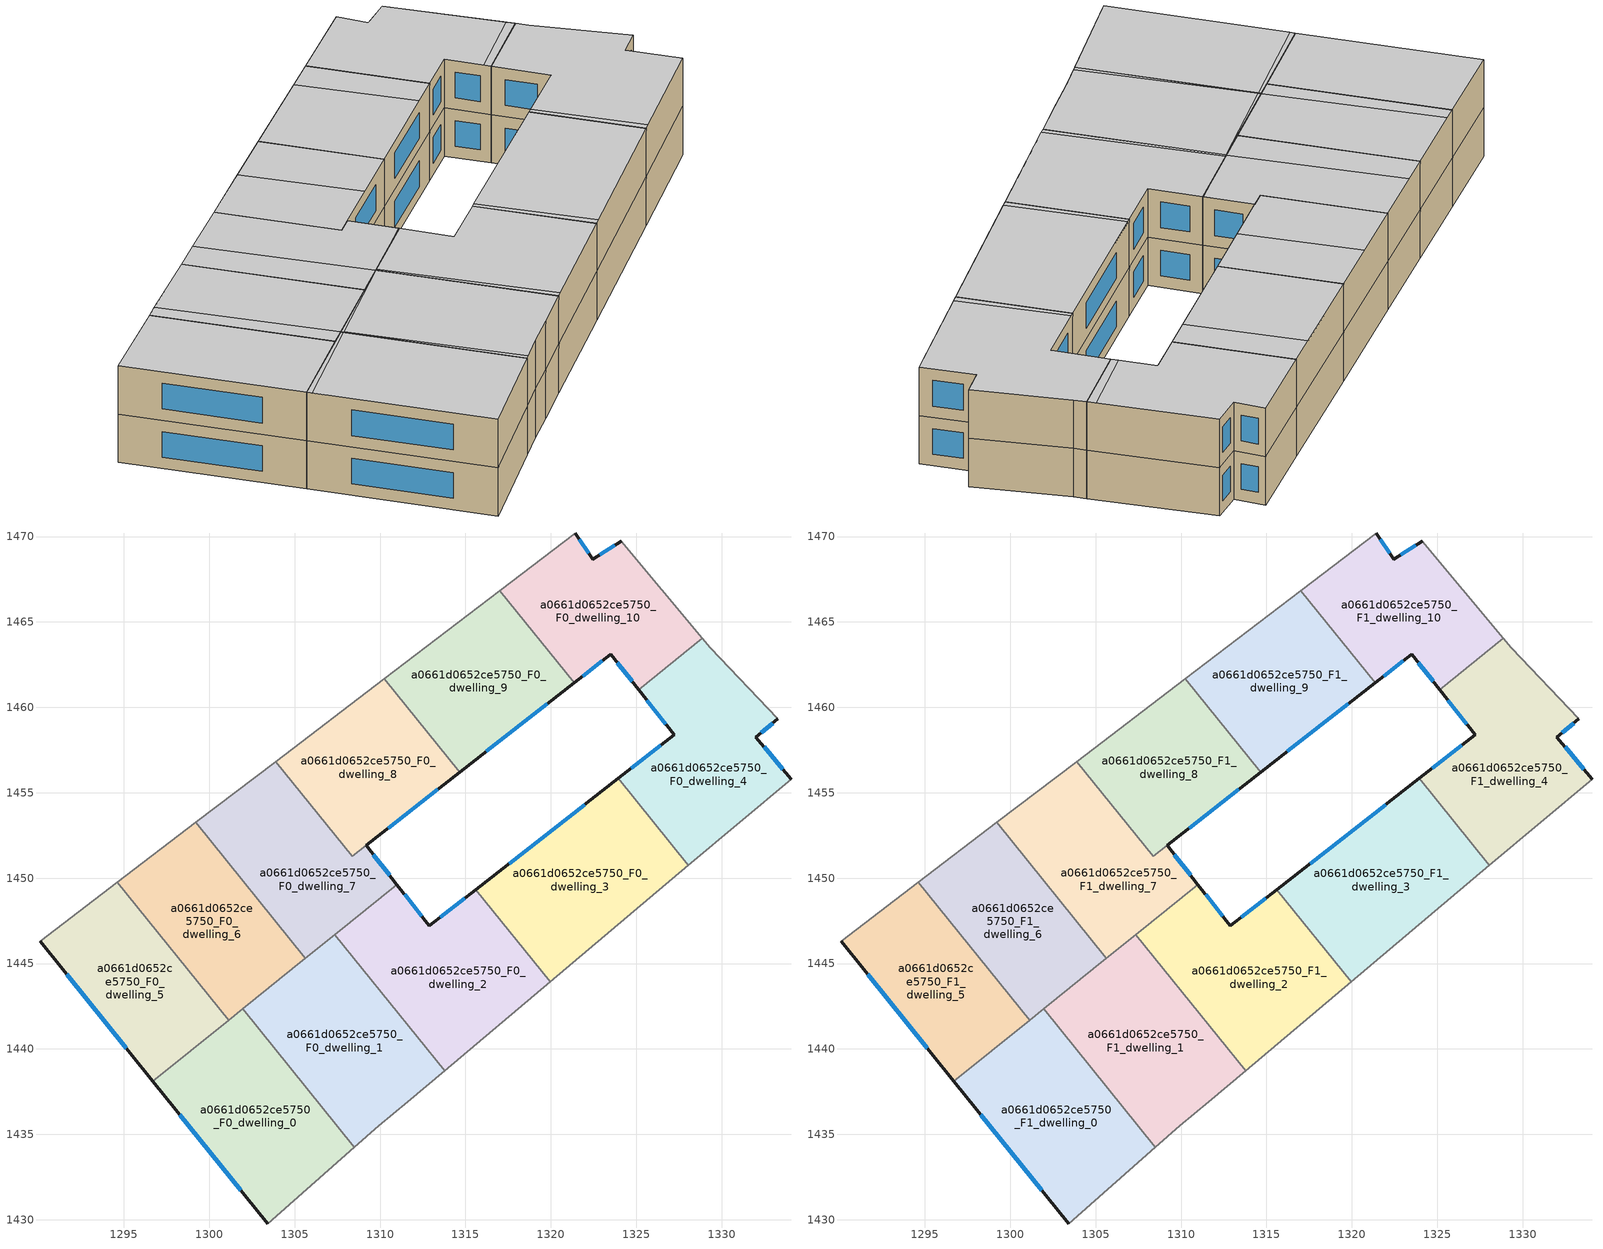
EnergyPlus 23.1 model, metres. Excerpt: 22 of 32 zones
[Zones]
a0661d0652ce5750_F0_dwelling_0
 floor ground (EU_floor_Construction): 1301.96,1442.35 1308.5,1434.24 1303.43,1429.76 1296.7,1438.11 z0
 wall outside (EU_wall_Construction): 1296.7,1438.11 1303.43,1429.76 z0:3
 wall to a0661d0652ce5750_F0_dwelling_1 (EU_wall_Construction): 1308.5,1434.24 1301.96,1442.35 z0:3
 wall adiabatic (EU_wall_Construction): 1303.43,1429.76 1308.5,1434.24 z0:3
 wall to a0661d0652ce5750_F0_dwelling_5 (EU_wall_Construction): 1301.14,1441.68 1296.7,1438.11 z0:3
 wall to a0661d0652ce5750_F0_dwelling_6 (EU_wall_Construction): 1301.96,1442.35 1301.14,1441.68 z0:3
 window (EU_Window_Construction): 1298.28,1436.15 1301.85,1431.72 z0.7:2.3
a0661d0652ce5750_F0_dwelling_1
 floor ground (EU_floor_Construction): 1307.35,1446.69 1313.78,1438.72 1311.62,1436.91 1309.93,1435.5 1308.5,1434.24 1301.96,1442.35 z0
 wall to a0661d0652ce5750_F0_dwelling_2 (EU_wall_Construction): 1313.78,1438.72 1307.35,1446.69 z0:3
 wall adiabatic (EU_wall_Construction): 1308.5,1434.24 1309.93,1435.5 1311.62,1436.91 1313.78,1438.72 z0:3
 wall to a0661d0652ce5750_F0_dwelling_6 (EU_wall_Construction): 1305.63,1445.31 1301.96,1442.35 z0:3
 wall to a0661d0652ce5750_F0_dwelling_7 (EU_wall_Construction): 1307.35,1446.69 1305.63,1445.31 z0:3
a0661d0652ce5750_F0_dwelling_10
 floor ground (EU_floor_Construction): 1324.12,1469.72 1328.87,1464.05 1325.14,1461.04 1323.51,1463.11 1321.38,1461.44 1317.02,1466.84 1321.44,1470.2 1322.46,1468.67 z0
 wall outside (EU_wall_Construction): 1321.38,1461.44 1323.51,1463.11 1325.14,1461.04 / 1324.12,1469.72 1322.46,1468.67 1321.44,1470.2 z0:3
 wall to a0661d0652ce5750_F0_dwelling_9 (EU_wall_Construction): 1317.02,1466.84 1321.38,1461.44 z0:3
 wall adiabatic (EU_wall_Construction): 1321.44,1470.2 1317.02,1466.84 / 1328.87,1464.05 1324.12,1469.72 z0:3
 wall to a0661d0652ce5750_F0_dwelling_4 (EU_wall_Construction): 1325.14,1461.04 1328.87,1464.05 z0:3
 window (EU_Window_Construction): 1321.88,1461.83 1323.01,1462.72 / 1322.22,1469.03 1321.68,1469.84 / 1323.73,1469.48 1322.85,1468.92 / 1323.89,1462.62 1324.76,1461.52 z0.7:2.3
a0661d0652ce5750_F0_dwelling_2
 floor ground (EU_floor_Construction): 1315.6,1449.32 1319.96,1443.92 1313.78,1438.72 1307.35,1446.69 1310.99,1449.63 1312.89,1447.21 z0
 wall outside (EU_wall_Construction): 1315.6,1449.32 1312.89,1447.21 1310.99,1449.63 z0:3
 wall to a0661d0652ce5750_F0_dwelling_3 (EU_wall_Construction): 1319.96,1443.92 1315.6,1449.32 z0:3
 wall adiabatic (EU_wall_Construction): 1313.78,1438.72 1319.96,1443.92 z0:3
 wall to a0661d0652ce5750_F0_dwelling_7 (EU_wall_Construction): 1310.99,1449.63 1307.35,1446.69 z0:3
 window (EU_Window_Construction): 1312.44,1447.77 1311.43,1449.06 / 1314.97,1448.83 1313.53,1447.7 z0.7:2.3
a0661d0652ce5750_F0_dwelling_3
 floor ground (EU_floor_Construction): 1323.95,1455.84 1328.06,1450.74 1319.96,1443.92 1315.6,1449.32 z0
 wall outside (EU_wall_Construction): 1323.95,1455.84 1315.6,1449.32 z0:3
 wall to a0661d0652ce5750_F0_dwelling_4 (EU_wall_Construction): 1328.06,1450.74 1323.95,1455.84 z0:3
 wall adiabatic (EU_wall_Construction): 1319.96,1443.92 1328.06,1450.74 z0:3
 window (EU_Window_Construction): 1321.99,1454.31 1317.56,1450.85 z0.7:2.3
a0661d0652ce5750_F0_dwelling_4
 floor ground (EU_floor_Construction): 1329.34,1463.49 1333.29,1459.33 1332.01,1458.26 1334.06,1455.8 1328.06,1450.74 1323.95,1455.84 1327.22,1458.39 1325.14,1461.04 1328.87,1464.05 z0
 wall outside (EU_wall_Construction): 1325.14,1461.04 1327.22,1458.39 1323.95,1455.84 / 1334.06,1455.8 1332.01,1458.26 1333.29,1459.33 z0:3
 wall adiabatic (EU_wall_Construction): 1328.06,1450.74 1334.06,1455.8 / 1333.29,1459.33 1329.34,1463.49 1328.87,1464.05 z0:3
 window (EU_Window_Construction): 1326.45,1457.79 1324.72,1456.44 / 1325.63,1460.42 1326.73,1459.01 / 1332.31,1458.51 1332.99,1459.08 / 1333.58,1456.37 1332.49,1457.68 z0.7:2.3
a0661d0652ce5750_F0_dwelling_5
 floor ground (EU_floor_Construction): 1294.62,1449.76 1301.14,1441.68 1296.7,1438.11 1290.09,1446.3 z0
 wall outside (EU_wall_Construction): 1290.09,1446.3 1296.7,1438.11 z0:3
 wall to a0661d0652ce5750_F0_dwelling_6 (EU_wall_Construction): 1301.14,1441.68 1294.62,1449.76 z0:3
 wall adiabatic (EU_wall_Construction): 1294.62,1449.76 1290.09,1446.3 z0:3
 window (EU_Window_Construction): 1291.65,1444.38 1295.15,1440.03 z0.7:2.3
a0661d0652ce5750_F0_dwelling_6
 floor ground (EU_floor_Construction): 1299.22,1453.26 1305.64,1445.31 1301.14,1441.68 1294.62,1449.76 z0
 wall to a0661d0652ce5750_F0_dwelling_7 (EU_wall_Construction): 1305.64,1445.31 1299.22,1453.26 z0:3
 wall adiabatic (EU_wall_Construction): 1299.22,1453.26 1294.62,1449.76 z0:3
a0661d0652ce5750_F0_dwelling_7
 floor ground (EU_floor_Construction): 1309.19,1451.92 1310.99,1449.63 1305.64,1445.31 1299.22,1453.26 1303.89,1456.82 1308.36,1451.28 z0
 wall outside (EU_wall_Construction): 1310.99,1449.63 1309.19,1451.92 z0:3
 wall adiabatic (EU_wall_Construction): 1303.89,1456.82 1299.22,1453.26 z0:3
 wall to a0661d0652ce5750_F0_dwelling_8 (EU_wall_Construction): 1309.19,1451.92 1308.36,1451.28 1303.89,1456.82 z0:3
 window (EU_Window_Construction): 1310.57,1450.17 1309.61,1451.38 z0.7:2.3
a0661d0652ce5750_F0_dwelling_8
 floor ground (EU_floor_Construction): 1310.24,1461.67 1314.66,1456.19 1309.19,1451.92 1308.36,1451.28 1303.89,1456.82 z0
 wall outside (EU_wall_Construction): 1309.19,1451.92 1314.66,1456.19 z0:3
 wall adiabatic (EU_wall_Construction): 1310.24,1461.67 1303.89,1456.82 z0:3
 wall to a0661d0652ce5750_F0_dwelling_9 (EU_wall_Construction): 1314.66,1456.19 1310.24,1461.67 z0:3
 window (EU_Window_Construction): 1310.47,1452.93 1313.37,1455.19 z0.7:2.3
a0661d0652ce5750_F0_dwelling_9
 floor ground (EU_floor_Construction): 1317.02,1466.84 1321.38,1461.44 1314.66,1456.19 1310.24,1461.67 z0
 wall outside (EU_wall_Construction): 1314.66,1456.19 1321.38,1461.44 z0:3
 wall adiabatic (EU_wall_Construction): 1317.02,1466.84 1310.24,1461.67 z0:3
 window (EU_Window_Construction): 1316.23,1457.43 1319.8,1460.21 z0.7:2.3
a0661d0652ce5750_F1_dwelling_0
 floor to a0661d0652ce5750_F0_dwelling_0 (EU_floor_Construction): 1301.96,1442.35 1308.5,1434.24 1303.43,1429.76 1296.7,1438.11 z3
 wall outside (EU_wall_Construction): 1296.7,1438.11 1303.43,1429.76 z3:6
 wall to a0661d0652ce5750_F1_dwelling_1 (EU_wall_Construction): 1308.5,1434.24 1301.96,1442.35 z3:6
 wall adiabatic (EU_wall_Construction): 1303.43,1429.76 1308.5,1434.24 z3:6
 wall to a0661d0652ce5750_F1_dwelling_5 (EU_wall_Construction): 1301.14,1441.68 1296.7,1438.11 z3:6
 wall to a0661d0652ce5750_F1_dwelling_6 (EU_wall_Construction): 1301.96,1442.35 1301.14,1441.68 z3:6
 window (EU_Window_Construction): 1298.28,1436.15 1301.85,1431.72 z3.7:5.3
 ceiling to a0661d0652ce5750_F2_dwelling_0 (EU_floor_Construction): 1308.5,1434.24 1302.07,1442.21 1296.9,1437.86 1303.43,1429.76 z6
 ceiling to a0661d0652ce5750_F2_dwelling_5 (EU_floor_Construction): 1302.07,1442.21 1301.96,1442.35 1296.7,1438.11 1296.9,1437.86 z6
a0661d0652ce5750_F1_dwelling_1
 floor to a0661d0652ce5750_F0_dwelling_1 (EU_floor_Construction): 1307.35,1446.69 1313.78,1438.72 1311.62,1436.91 1309.93,1435.5 1308.5,1434.24 1301.96,1442.35 z3
 wall to a0661d0652ce5750_F1_dwelling_2 (EU_wall_Construction): 1313.78,1438.72 1307.35,1446.69 z3:6
 wall adiabatic (EU_wall_Construction): 1308.5,1434.24 1309.93,1435.5 1311.62,1436.91 1313.78,1438.72 z3:6
 wall to a0661d0652ce5750_F1_dwelling_6 (EU_wall_Construction): 1305.63,1445.31 1301.96,1442.35 z3:6
 wall to a0661d0652ce5750_F1_dwelling_7 (EU_wall_Construction): 1307.35,1446.69 1305.63,1445.31 z3:6
 ceiling to a0661d0652ce5750_F2_dwelling_1 (EU_floor_Construction): 1311.62,1436.91 1313.78,1438.72 1307.37,1446.67 1302.12,1442.25 1308.7,1434.42 1309.93,1435.5 z6
 ceiling to a0661d0652ce5750_F2_dwelling_0 (EU_floor_Construction): 1308.7,1434.42 1302.12,1442.25 1302.07,1442.21 1308.5,1434.24 z6
 ceiling to a0661d0652ce5750_F2_dwelling_6 (EU_floor_Construction): 1307.37,1446.67 1307.35,1446.69 1301.99,1442.37 1302.1,1442.23 z6
a0661d0652ce5750_F1_dwelling_10
 floor to a0661d0652ce5750_F0_dwelling_10 (EU_floor_Construction): 1324.12,1469.72 1328.87,1464.05 1325.14,1461.04 1323.51,1463.11 1321.38,1461.44 1317.02,1466.84 1321.44,1470.2 1322.46,1468.67 z3
 wall outside (EU_wall_Construction): 1321.38,1461.44 1323.51,1463.11 1325.14,1461.04 / 1324.12,1469.72 1322.46,1468.67 1321.44,1470.2 z3:6
 wall to a0661d0652ce5750_F1_dwelling_9 (EU_wall_Construction): 1317.02,1466.84 1321.38,1461.44 z3:6
 wall adiabatic (EU_wall_Construction): 1321.44,1470.2 1317.02,1466.84 / 1328.87,1464.05 1324.12,1469.72 z3:6
 wall to a0661d0652ce5750_F1_dwelling_4 (EU_wall_Construction): 1325.14,1461.04 1328.87,1464.05 z3:6
 window (EU_Window_Construction): 1321.88,1461.83 1323.01,1462.72 / 1322.22,1469.03 1321.68,1469.84 / 1323.73,1469.48 1322.85,1468.92 / 1323.89,1462.62 1324.76,1461.52 z3.7:5.3
 ceiling to a0661d0652ce5750_F2_dwelling_9 (EU_floor_Construction): 1328.52,1464.46 1324.12,1469.72 1322.46,1468.67 1321.44,1470.2 1317.02,1466.84 1321.38,1461.44 1323.51,1463.11 1324.86,1461.39 z6
 ceiling to a0661d0652ce5750_F2_dwelling_4 (EU_floor_Construction): 1328.87,1464.05 1328.52,1464.46 1324.86,1461.39 1325.14,1461.04 z6
a0661d0652ce5750_F1_dwelling_2
 floor to a0661d0652ce5750_F0_dwelling_2 (EU_floor_Construction): 1315.6,1449.32 1319.96,1443.92 1313.78,1438.72 1307.35,1446.69 1310.99,1449.63 1312.89,1447.21 z3
 wall outside (EU_wall_Construction): 1315.6,1449.32 1312.89,1447.21 1310.99,1449.63 z3:6
 wall to a0661d0652ce5750_F1_dwelling_3 (EU_wall_Construction): 1319.96,1443.92 1315.6,1449.32 z3:6
 wall adiabatic (EU_wall_Construction): 1313.78,1438.72 1319.96,1443.92 z3:6
 wall to a0661d0652ce5750_F1_dwelling_7 (EU_wall_Construction): 1310.99,1449.63 1307.35,1446.69 z3:6
 window (EU_Window_Construction): 1312.44,1447.77 1311.43,1449.06 / 1314.97,1448.83 1313.53,1447.7 z3.7:5.3
 ceiling to a0661d0652ce5750_F2_dwelling_2 (EU_floor_Construction): 1319.96,1443.92 1315.6,1449.32 1312.89,1447.21 1310.99,1449.63 1308.62,1447.72 1307.47,1446.75 1314.04,1438.94 z6
 ceiling to a0661d0652ce5750_F2_dwelling_1 (EU_floor_Construction): 1314.04,1438.94 1307.47,1446.75 1307.37,1446.67 1313.78,1438.72 z6
 ceiling to a0661d0652ce5750_F2_dwelling_7 (EU_floor_Construction): 1308.62,1447.72 1307.35,1446.69 1307.37,1446.67 z6
a0661d0652ce5750_F1_dwelling_3
 floor to a0661d0652ce5750_F0_dwelling_3 (EU_floor_Construction): 1323.95,1455.84 1328.06,1450.74 1319.96,1443.92 1315.6,1449.32 z3
 wall outside (EU_wall_Construction): 1323.95,1455.84 1315.6,1449.32 z3:6
 wall to a0661d0652ce5750_F1_dwelling_4 (EU_wall_Construction): 1328.06,1450.74 1323.95,1455.84 z3:6
 wall adiabatic (EU_wall_Construction): 1319.96,1443.92 1328.06,1450.74 z3:6
 window (EU_Window_Construction): 1321.99,1454.31 1317.56,1450.85 z3.7:5.3
 ceiling to a0661d0652ce5750_F2_dwelling_3 (EU_floor_Construction): 1328.06,1450.74 1323.95,1455.84 1315.81,1449.49 1320.27,1444.19 z6
 ceiling to a0661d0652ce5750_F2_dwelling_2 (EU_floor_Construction): 1320.27,1444.19 1315.81,1449.49 1315.6,1449.32 1319.96,1443.92 z6
a0661d0652ce5750_F1_dwelling_4
 floor to a0661d0652ce5750_F0_dwelling_4 (EU_floor_Construction): 1329.34,1463.49 1333.29,1459.33 1332.01,1458.26 1334.06,1455.8 1328.06,1450.74 1323.95,1455.84 1327.22,1458.39 1325.14,1461.04 1328.87,1464.05 z3
 wall outside (EU_wall_Construction): 1325.14,1461.04 1327.22,1458.39 1323.95,1455.84 / 1334.06,1455.8 1332.01,1458.26 1333.29,1459.33 z3:6
 wall adiabatic (EU_wall_Construction): 1328.06,1450.74 1334.06,1455.8 / 1333.29,1459.33 1329.34,1463.49 1328.87,1464.05 z3:6
 window (EU_Window_Construction): 1326.45,1457.79 1324.72,1456.44 / 1325.63,1460.42 1326.73,1459.01 / 1332.31,1458.51 1332.99,1459.08 / 1333.58,1456.37 1332.49,1457.68 z3.7:5.3
 ceiling to a0661d0652ce5750_F2_dwelling_4 (EU_floor_Construction): 1334.06,1455.8 1332.01,1458.26 1333.29,1459.33 1329.34,1463.49 1328.87,1464.05 1325.14,1461.04 1327.22,1458.39 1324.18,1456.02 1328.39,1451.02 z6
 ceiling to a0661d0652ce5750_F2_dwelling_3 (EU_floor_Construction): 1328.39,1451.02 1324.18,1456.02 1323.95,1455.84 1328.06,1450.74 z6
a0661d0652ce5750_F1_dwelling_5
 floor to a0661d0652ce5750_F0_dwelling_5 (EU_floor_Construction): 1294.62,1449.76 1301.14,1441.68 1296.7,1438.11 1290.09,1446.3 z3
 wall outside (EU_wall_Construction): 1290.09,1446.3 1296.7,1438.11 z3:6
 wall to a0661d0652ce5750_F1_dwelling_6 (EU_wall_Construction): 1301.14,1441.68 1294.62,1449.76 z3:6
 wall adiabatic (EU_wall_Construction): 1294.62,1449.76 1290.09,1446.3 z3:6
 window (EU_Window_Construction): 1291.65,1444.38 1295.15,1440.03 z3.7:5.3
 ceiling to a0661d0652ce5750_F2_dwelling_5 (EU_floor_Construction): 1301.14,1441.68 1294.62,1449.76 1290.09,1446.3 1296.7,1438.11 z6
a0661d0652ce5750_F1_dwelling_6
 floor to a0661d0652ce5750_F0_dwelling_6 (EU_floor_Construction): 1299.22,1453.26 1305.64,1445.31 1301.14,1441.68 1294.62,1449.76 z3
 wall to a0661d0652ce5750_F1_dwelling_7 (EU_wall_Construction): 1305.64,1445.31 1299.22,1453.26 z3:6
 wall adiabatic (EU_wall_Construction): 1299.22,1453.26 1294.62,1449.76 z3:6
 ceiling to a0661d0652ce5750_F2_dwelling_6 (EU_floor_Construction): 1305.64,1445.31 1299.22,1453.26 1295.32,1450.29 1301.99,1442.37 z6
 ceiling to a0661d0652ce5750_F2_dwelling_5 (EU_floor_Construction): 1301.99,1442.37 1295.32,1450.29 1294.62,1449.76 1301.14,1441.68 z6
a0661d0652ce5750_F1_dwelling_7
 floor to a0661d0652ce5750_F0_dwelling_7 (EU_floor_Construction): 1309.19,1451.92 1310.99,1449.63 1305.64,1445.31 1299.22,1453.26 1303.89,1456.82 1308.36,1451.28 z3
 wall outside (EU_wall_Construction): 1310.99,1449.63 1309.19,1451.92 z3:6
 wall adiabatic (EU_wall_Construction): 1303.89,1456.82 1299.22,1453.26 z3:6
 wall to a0661d0652ce5750_F1_dwelling_8 (EU_wall_Construction): 1309.19,1451.92 1308.36,1451.28 1303.89,1456.82 z3:6
 window (EU_Window_Construction): 1310.57,1450.17 1309.61,1451.38 z3.7:5.3
 ceiling to a0661d0652ce5750_F2_dwelling_7 (EU_floor_Construction): 1308.62,1447.72 1310.95,1449.68 1309.19,1451.92 1308.36,1451.28 1303.89,1456.82 1300.81,1454.47 1307.35,1446.69 z6
 ceiling to a0661d0652ce5750_F2_dwelling_2 (EU_floor_Construction): 1310.99,1449.63 1310.95,1449.68 1308.63,1447.73 z6
 ceiling to a0661d0652ce5750_F2_dwelling_6 (EU_floor_Construction): 1307.35,1446.69 1300.81,1454.47 1299.22,1453.26 1305.64,1445.31 z6
a0661d0652ce5750_F1_dwelling_8
 floor to a0661d0652ce5750_F0_dwelling_8 (EU_floor_Construction): 1310.24,1461.67 1314.66,1456.19 1309.19,1451.92 1308.36,1451.28 1303.89,1456.82 z3
 wall outside (EU_wall_Construction): 1309.19,1451.92 1314.66,1456.19 z3:6
 wall adiabatic (EU_wall_Construction): 1310.24,1461.67 1303.89,1456.82 z3:6
 wall to a0661d0652ce5750_F1_dwelling_9 (EU_wall_Construction): 1314.66,1456.19 1310.24,1461.67 z3:6
 window (EU_Window_Construction): 1310.47,1452.93 1313.37,1455.19 z3.7:5.3
 ceiling to a0661d0652ce5750_F2_dwelling_8 (EU_floor_Construction): 1314.66,1456.19 1310.24,1461.67 1307.23,1459.37 1311.79,1453.96 z6
 ceiling to a0661d0652ce5750_F2_dwelling_7 (EU_floor_Construction): 1311.79,1453.96 1307.23,1459.37 1303.89,1456.82 1308.36,1451.28 1309.09,1451.84 z6
a0661d0652ce5750_F1_dwelling_9
 floor to a0661d0652ce5750_F0_dwelling_9 (EU_floor_Construction): 1317.02,1466.84 1321.38,1461.44 1314.66,1456.19 1310.24,1461.67 z3
 wall outside (EU_wall_Construction): 1314.66,1456.19 1321.38,1461.44 z3:6
 wall adiabatic (EU_wall_Construction): 1317.02,1466.84 1310.24,1461.67 z3:6
 window (EU_Window_Construction): 1316.23,1457.43 1319.8,1460.21 z3.7:5.3
 ceiling to a0661d0652ce5750_F2_dwelling_8 (EU_floor_Construction): 1319.81,1460.22 1315.33,1465.55 1310.24,1461.67 1314.66,1456.19 z6
 ceiling to a0661d0652ce5750_F2_dwelling_9 (EU_floor_Construction): 1321.38,1461.44 1317.02,1466.84 1315.33,1465.55 1319.81,1460.22 z6
[Building]
EU S2 Campaign: North Axis=0; Terrain=City; Solar Distribution=FullExterior
[Site:Location]
Budapest.Ferenc.Liszt.Intl.AP: Latitude=47.437; Longitude=19.256; Time Zone=1; Elevation=185
[SizingPeriod:WeatherFileDays]
AnnualSizingPeriod: Begin Month=1; Begin Day of Month=1; End Month=12; End Day of Month=31; Day of Week for Start Day=Monday; Use Weather File Daylight Saving Period=No; Use Weather File Rain and Snow Indicators=No
[MATERIAL]
EU_InternalMass_Material: Roughness=MediumRough; Thickness=0.1; Conductivity=1; Density=1800; Specific Heat=900; Thermal Absorptance=0.9; Solar Absorptance=0.7; Visible Absorptance=0.7
[MATERIAL:NOMASS] Roughness=MediumRough; Thermal Absorptance=0.9; Solar Absorptance=0.7; Visible Absorptance=0.7
Name | Thermal Resistance
EU_wall_NoMass | 0.832559
EU_floor_NoMass | 0.872794
[WINDOWMATERIAL:SIMPLEGLAZINGSYSTEM]
EU_Window_SimpleGlazing: UFactor=2.79869; Solar Heat Gain Coefficient=0.75; Visible Transmittance=0.75
[CONSTRUCTION]
EU_wall_Construction: EU_wall_NoMass
EU_floor_Construction: EU_floor_NoMass
EU_Window_Construction: EU_Window_SimpleGlazing
EU_InternalMass_Construction: EU_InternalMass_Material
[ZONE] Type=1; Multiplier=1; Ceiling Height=autocalculate; Floor Area=autocalculate; Part of Total Floor Area=Yes
Name | Volume
a0661d0652ce5750_F0_dwelling_0; a0661d0652ce5750_F1_dwelling_0 | 214.21
a0661d0652ce5750_F0_dwelling_1; a0661d0652ce5750_F1_dwelling_1 | 214.178
a0661d0652ce5750_F0_dwelling_10; a0661d0652ce5750_F1_dwelling_10 | 178.492
a0661d0652ce5750_F0_dwelling_2; a0661d0652ce5750_F1_dwelling_2 | 214.203
a0661d0652ce5750_F0_dwelling_3; a0661d0652ce5750_F1_dwelling_3 | 214.199
a0661d0652ce5750_F0_dwelling_4; a0661d0652ce5750_F1_dwelling_4 | 214.213
a0661d0652ce5750_F0_dwelling_5; a0661d0652ce5750_F1_dwelling_5 | 178.493
a0661d0652ce5750_F0_dwelling_6; a0661d0652ce5750_F1_dwelling_6 | 178.517
a0661d0652ce5750_F0_dwelling_7; a0661d0652ce5750_F1_dwelling_7 | 187.508
a0661d0652ce5750_F0_dwelling_8; a0661d0652ce5750_F1_dwelling_8 | 169.512
a0661d0652ce5750_F0_dwelling_9; a0661d0652ce5750_F1_dwelling_9 | 178.507
[INTERNALMASS] Construction=EU_InternalMass_Construction
Name | Zone or ZoneList | Surface Area
a0661d0652ce5750_F0_dwelling_0_EU_InternalMass | a0661d0652ce5750_F0_dwelling_0 | 71.4033
a0661d0652ce5750_F0_dwelling_1_EU_InternalMass | a0661d0652ce5750_F0_dwelling_1 | 71.3928
a0661d0652ce5750_F0_dwelling_2_EU_InternalMass | a0661d0652ce5750_F0_dwelling_2 | 71.401
a0661d0652ce5750_F0_dwelling_3_EU_InternalMass | a0661d0652ce5750_F0_dwelling_3 | 71.3996
a0661d0652ce5750_F0_dwelling_4_EU_InternalMass | a0661d0652ce5750_F0_dwelling_4 | 71.404
a0661d0652ce5750_F0_dwelling_5_EU_InternalMass | a0661d0652ce5750_F0_dwelling_5 | 59.4979
a0661d0652ce5750_F0_dwelling_6_EU_InternalMass | a0661d0652ce5750_F0_dwelling_6 | 59.5056
a0661d0652ce5750_F0_dwelling_7_EU_InternalMass | a0661d0652ce5750_F0_dwelling_7 | 62.5019
a0661d0652ce5750_F0_dwelling_8_EU_InternalMass | a0661d0652ce5750_F0_dwelling_8 | 56.502
a0661d0652ce5750_F0_dwelling_9_EU_InternalMass | a0661d0652ce5750_F0_dwelling_9 | 59.5021
a0661d0652ce5750_F0_dwelling_10_EU_InternalMass | a0661d0652ce5750_F0_dwelling_10 | 59.4973
a0661d0652ce5750_F1_dwelling_0_EU_InternalMass | a0661d0652ce5750_F1_dwelling_0 | 71.4033
a0661d0652ce5750_F1_dwelling_1_EU_InternalMass | a0661d0652ce5750_F1_dwelling_1 | 71.3928
a0661d0652ce5750_F1_dwelling_2_EU_InternalMass | a0661d0652ce5750_F1_dwelling_2 | 71.401
a0661d0652ce5750_F1_dwelling_3_EU_InternalMass | a0661d0652ce5750_F1_dwelling_3 | 71.3996
a0661d0652ce5750_F1_dwelling_4_EU_InternalMass | a0661d0652ce5750_F1_dwelling_4 | 71.404
a0661d0652ce5750_F1_dwelling_5_EU_InternalMass | a0661d0652ce5750_F1_dwelling_5 | 59.4979
a0661d0652ce5750_F1_dwelling_6_EU_InternalMass | a0661d0652ce5750_F1_dwelling_6 | 59.5056
a0661d0652ce5750_F1_dwelling_7_EU_InternalMass | a0661d0652ce5750_F1_dwelling_7 | 62.5019
a0661d0652ce5750_F1_dwelling_8_EU_InternalMass | a0661d0652ce5750_F1_dwelling_8 | 56.502
a0661d0652ce5750_F1_dwelling_9_EU_InternalMass | a0661d0652ce5750_F1_dwelling_9 | 59.5021
a0661d0652ce5750_F1_dwelling_10_EU_InternalMass | a0661d0652ce5750_F1_dwelling_10 | 59.4973
[OTHEREQUIPMENT] Fuel Type=Electricity; Design Level Calculation Method=Watts/Area; Power per Zone Floor Area=1; Fraction Latent=0; Fraction Radiant=0; Fraction Lost=0; Carbon Dioxide Generation Rate=0; EndUse Subcategory=EU_Step8_InternalGains
Name | Zone or ZoneList or Space or SpaceList | Schedule
EU_Step8_InternalGain_a0661d0652ce5750_F0_dwelling_0_f000 | a0661d0652ce5750_F0_dwelling_0 | EU_Step8_GainSchedule_a0661d0652ce5750_F0_dwelling_0_f000
EU_Step8_InternalGain_a0661d0652ce5750_F0_dwelling_1_f000 | a0661d0652ce5750_F0_dwelling_1 | EU_Step8_GainSchedule_a0661d0652ce5750_F0_dwelling_1_f000
EU_Step8_InternalGain_a0661d0652ce5750_F0_dwelling_2_f000 | a0661d0652ce5750_F0_dwelling_2 | EU_Step8_GainSchedule_a0661d0652ce5750_F0_dwelling_2_f000
EU_Step8_InternalGain_a0661d0652ce5750_F0_dwelling_3_f000 | a0661d0652ce5750_F0_dwelling_3 | EU_Step8_GainSchedule_a0661d0652ce5750_F0_dwelling_3_f000
EU_Step8_InternalGain_a0661d0652ce5750_F0_dwelling_4_f000 | a0661d0652ce5750_F0_dwelling_4 | EU_Step8_GainSchedule_a0661d0652ce5750_F0_dwelling_4_f000
EU_Step8_InternalGain_a0661d0652ce5750_F0_dwelling_5_f000 | a0661d0652ce5750_F0_dwelling_5 | EU_Step8_GainSchedule_a0661d0652ce5750_F0_dwelling_5_f000
EU_Step8_InternalGain_a0661d0652ce5750_F0_dwelling_6_f000 | a0661d0652ce5750_F0_dwelling_6 | EU_Step8_GainSchedule_a0661d0652ce5750_F0_dwelling_6_f000
EU_Step8_InternalGain_a0661d0652ce5750_F0_dwelling_7_f000 | a0661d0652ce5750_F0_dwelling_7 | EU_Step8_GainSchedule_a0661d0652ce5750_F0_dwelling_7_f000
EU_Step8_InternalGain_a0661d0652ce5750_F0_dwelling_8_f000 | a0661d0652ce5750_F0_dwelling_8 | EU_Step8_GainSchedule_a0661d0652ce5750_F0_dwelling_8_f000
EU_Step8_InternalGain_a0661d0652ce5750_F0_dwelling_9_f000 | a0661d0652ce5750_F0_dwelling_9 | EU_Step8_GainSchedule_a0661d0652ce5750_F0_dwelling_9_f000
EU_Step8_InternalGain_a0661d0652ce5750_F0_dwelling_10_f000 | a0661d0652ce5750_F0_dwelling_10 | EU_Step8_GainSchedule_a0661d0652ce5750_F0_dwelling_10_f000
EU_Step8_InternalGain_a0661d0652ce5750_F1_dwelling_0_f000 | a0661d0652ce5750_F1_dwelling_0 | EU_Step8_GainSchedule_a0661d0652ce5750_F1_dwelling_0_f000
EU_Step8_InternalGain_a0661d0652ce5750_F1_dwelling_1_f000 | a0661d0652ce5750_F1_dwelling_1 | EU_Step8_GainSchedule_a0661d0652ce5750_F1_dwelling_1_f000
EU_Step8_InternalGain_a0661d0652ce5750_F1_dwelling_2_f000 | a0661d0652ce5750_F1_dwelling_2 | EU_Step8_GainSchedule_a0661d0652ce5750_F1_dwelling_2_f000
EU_Step8_InternalGain_a0661d0652ce5750_F1_dwelling_3_f000 | a0661d0652ce5750_F1_dwelling_3 | EU_Step8_GainSchedule_a0661d0652ce5750_F1_dwelling_3_f000
EU_Step8_InternalGain_a0661d0652ce5750_F1_dwelling_4_f000 | a0661d0652ce5750_F1_dwelling_4 | EU_Step8_GainSchedule_a0661d0652ce5750_F1_dwelling_4_f000
EU_Step8_InternalGain_a0661d0652ce5750_F1_dwelling_5_f000 | a0661d0652ce5750_F1_dwelling_5 | EU_Step8_GainSchedule_a0661d0652ce5750_F1_dwelling_5_f000
EU_Step8_InternalGain_a0661d0652ce5750_F1_dwelling_6_f000 | a0661d0652ce5750_F1_dwelling_6 | EU_Step8_GainSchedule_a0661d0652ce5750_F1_dwelling_6_f000
EU_Step8_InternalGain_a0661d0652ce5750_F1_dwelling_7_f000 | a0661d0652ce5750_F1_dwelling_7 | EU_Step8_GainSchedule_a0661d0652ce5750_F1_dwelling_7_f000
EU_Step8_InternalGain_a0661d0652ce5750_F1_dwelling_8_f000 | a0661d0652ce5750_F1_dwelling_8 | EU_Step8_GainSchedule_a0661d0652ce5750_F1_dwelling_8_f000
EU_Step8_InternalGain_a0661d0652ce5750_F1_dwelling_9_f000 | a0661d0652ce5750_F1_dwelling_9 | EU_Step8_GainSchedule_a0661d0652ce5750_F1_dwelling_9_f000
EU_Step8_InternalGain_a0661d0652ce5750_F1_dwelling_10_f000 | a0661d0652ce5750_F1_dwelling_10 | EU_Step8_GainSchedule_a0661d0652ce5750_F1_dwelling_10_f000
[ZONEVENTILATION:DESIGNFLOWRATE] Schedule=EU_AlwaysOn; Design Flow Rate Calculation Method=AirChanges/Hour; Air Changes per Hour=0.475469; Ventilation Type=Natural; Fan Pressure Rise=0; Fan Total Efficiency=1; Constant Term Coefficient=1; Temperature Term Coefficient=0; Velocity Term Coefficient=0; Velocity Squared Term Coefficient=0; Minimum Indoor Temperature=-100; Maximum Indoor Temperature=100; Delta Temperature=-100; Minimum Outdoor Temperature=-100; Maximum Outdoor Temperature=100; Maximum Wind Speed=40
Name | Zone or ZoneList or Space or SpaceList
EU_ConstantAir_a0661d0652ce5750_F0_dwelling_0 | a0661d0652ce5750_F0_dwelling_0
EU_ConstantAir_a0661d0652ce5750_F0_dwelling_1 | a0661d0652ce5750_F0_dwelling_1
EU_ConstantAir_a0661d0652ce5750_F0_dwelling_2 | a0661d0652ce5750_F0_dwelling_2
EU_ConstantAir_a0661d0652ce5750_F0_dwelling_3 | a0661d0652ce5750_F0_dwelling_3
EU_ConstantAir_a0661d0652ce5750_F0_dwelling_4 | a0661d0652ce5750_F0_dwelling_4
EU_ConstantAir_a0661d0652ce5750_F0_dwelling_5 | a0661d0652ce5750_F0_dwelling_5
EU_ConstantAir_a0661d0652ce5750_F0_dwelling_6 | a0661d0652ce5750_F0_dwelling_6
EU_ConstantAir_a0661d0652ce5750_F0_dwelling_7 | a0661d0652ce5750_F0_dwelling_7
EU_ConstantAir_a0661d0652ce5750_F0_dwelling_8 | a0661d0652ce5750_F0_dwelling_8
EU_ConstantAir_a0661d0652ce5750_F0_dwelling_9 | a0661d0652ce5750_F0_dwelling_9
EU_ConstantAir_a0661d0652ce5750_F0_dwelling_10 | a0661d0652ce5750_F0_dwelling_10
EU_ConstantAir_a0661d0652ce5750_F1_dwelling_0 | a0661d0652ce5750_F1_dwelling_0
EU_ConstantAir_a0661d0652ce5750_F1_dwelling_1 | a0661d0652ce5750_F1_dwelling_1
EU_ConstantAir_a0661d0652ce5750_F1_dwelling_2 | a0661d0652ce5750_F1_dwelling_2
EU_ConstantAir_a0661d0652ce5750_F1_dwelling_3 | a0661d0652ce5750_F1_dwelling_3
EU_ConstantAir_a0661d0652ce5750_F1_dwelling_4 | a0661d0652ce5750_F1_dwelling_4
EU_ConstantAir_a0661d0652ce5750_F1_dwelling_5 | a0661d0652ce5750_F1_dwelling_5
EU_ConstantAir_a0661d0652ce5750_F1_dwelling_6 | a0661d0652ce5750_F1_dwelling_6
EU_ConstantAir_a0661d0652ce5750_F1_dwelling_7 | a0661d0652ce5750_F1_dwelling_7
EU_ConstantAir_a0661d0652ce5750_F1_dwelling_8 | a0661d0652ce5750_F1_dwelling_8
EU_ConstantAir_a0661d0652ce5750_F1_dwelling_9 | a0661d0652ce5750_F1_dwelling_9
EU_ConstantAir_a0661d0652ce5750_F1_dwelling_10 | a0661d0652ce5750_F1_dwelling_10
[HVACTEMPLATE:THERMOSTAT] Constant Heating Setpoint=20; Constant Cooling Setpoint=50
EU_HeatOnly_a0661d0652ce5750_F0_dwelling_0; EU_HeatOnly_a0661d0652ce5750_F0_dwelling_1; EU_HeatOnly_a0661d0652ce5750_F0_dwelling_2; EU_HeatOnly_a0661d0652ce5750_F0_dwelling_3; EU_HeatOnly_a0661d0652ce5750_F0_dwelling_4; EU_HeatOnly_a0661d0652ce5750_F0_dwelling_5; EU_HeatOnly_a0661d0652ce5750_F0_dwelling_6; EU_HeatOnly_a0661d0652ce5750_F0_dwelling_7; EU_HeatOnly_a0661d0652ce5750_F0_dwelling_8; EU_HeatOnly_a0661d0652ce5750_F0_dwelling_9; EU_HeatOnly_a0661d0652ce5750_F0_dwelling_10; EU_HeatOnly_a0661d0652ce5750_F1_dwelling_0; EU_HeatOnly_a0661d0652ce5750_F1_dwelling_1; EU_HeatOnly_a0661d0652ce5750_F1_dwelling_2; EU_HeatOnly_a0661d0652ce5750_F1_dwelling_3; EU_HeatOnly_a0661d0652ce5750_F1_dwelling_4; EU_HeatOnly_a0661d0652ce5750_F1_dwelling_5; EU_HeatOnly_a0661d0652ce5750_F1_dwelling_6; EU_HeatOnly_a0661d0652ce5750_F1_dwelling_7; EU_HeatOnly_a0661d0652ce5750_F1_dwelling_8; EU_HeatOnly_a0661d0652ce5750_F1_dwelling_9; EU_HeatOnly_a0661d0652ce5750_F1_dwelling_10; EU_HeatOnly_a0661d0652ce5750_F2_dwelling_0; EU_HeatOnly_a0661d0652ce5750_F2_dwelling_1; EU_HeatOnly_a0661d0652ce5750_F2_dwelling_2; EU_HeatOnly_a0661d0652ce5750_F2_dwelling_3; EU_HeatOnly_a0661d0652ce5750_F2_dwelling_4; EU_HeatOnly_a0661d0652ce5750_F2_dwelling_5; EU_HeatOnly_a0661d0652ce5750_F2_dwelling_6; EU_HeatOnly_a0661d0652ce5750_F2_dwelling_7; EU_HeatOnly_a0661d0652ce5750_F2_dwelling_8; EU_HeatOnly_a0661d0652ce5750_F2_dwelling_9
[HVACTEMPLATE:ZONE:IDEALLOADSAIRSYSTEM] System Availability Schedule=EU_AlwaysOn; Maximum Heating Supply Air Temperature=50; Minimum Cooling Supply Air Temperature=13; Maximum Heating Supply Air Humidity Ratio=0.0156; Minimum Cooling Supply Air Humidity Ratio=0.0077; Heating Limit=NoLimit; Cooling Limit=NoLimit; Heating Availability Schedule=EU_AlwaysOn; Cooling Availability Schedule=EU_CoolingOff; Dehumidification Control Type=ConstantSensibleHeatRatio; Cooling Sensible Heat Ratio=0.7; Dehumidification Setpoint=60; Humidification Control Type=None; Humidification Setpoint=30; Outdoor Air Method=None; Outdoor Air Flow Rate per Person=0.00944; Outdoor Air Flow Rate per Zone Floor Area=0; Outdoor Air Flow Rate per Zone=0; Demand Controlled Ventilation Type=None; Outdoor Air Economizer Type=NoEconomizer; Heat Recovery Type=None; Sensible Heat Recovery Effectiveness=0.7; Latent Heat Recovery Effectiveness=0.65
Name | Template Thermostat
a0661d0652ce5750_F0_dwelling_0 | EU_HeatOnly_a0661d0652ce5750_F0_dwelling_0
a0661d0652ce5750_F0_dwelling_1 | EU_HeatOnly_a0661d0652ce5750_F0_dwelling_1
a0661d0652ce5750_F0_dwelling_2 | EU_HeatOnly_a0661d0652ce5750_F0_dwelling_2
a0661d0652ce5750_F0_dwelling_3 | EU_HeatOnly_a0661d0652ce5750_F0_dwelling_3
a0661d0652ce5750_F0_dwelling_4 | EU_HeatOnly_a0661d0652ce5750_F0_dwelling_4
a0661d0652ce5750_F0_dwelling_5 | EU_HeatOnly_a0661d0652ce5750_F0_dwelling_5
a0661d0652ce5750_F0_dwelling_6 | EU_HeatOnly_a0661d0652ce5750_F0_dwelling_6
a0661d0652ce5750_F0_dwelling_7 | EU_HeatOnly_a0661d0652ce5750_F0_dwelling_7
a0661d0652ce5750_F0_dwelling_8 | EU_HeatOnly_a0661d0652ce5750_F0_dwelling_8
a0661d0652ce5750_F0_dwelling_9 | EU_HeatOnly_a0661d0652ce5750_F0_dwelling_9
a0661d0652ce5750_F0_dwelling_10 | EU_HeatOnly_a0661d0652ce5750_F0_dwelling_10
a0661d0652ce5750_F1_dwelling_0 | EU_HeatOnly_a0661d0652ce5750_F1_dwelling_0
a0661d0652ce5750_F1_dwelling_1 | EU_HeatOnly_a0661d0652ce5750_F1_dwelling_1
a0661d0652ce5750_F1_dwelling_2 | EU_HeatOnly_a0661d0652ce5750_F1_dwelling_2
a0661d0652ce5750_F1_dwelling_3 | EU_HeatOnly_a0661d0652ce5750_F1_dwelling_3
a0661d0652ce5750_F1_dwelling_4 | EU_HeatOnly_a0661d0652ce5750_F1_dwelling_4
a0661d0652ce5750_F1_dwelling_5 | EU_HeatOnly_a0661d0652ce5750_F1_dwelling_5
a0661d0652ce5750_F1_dwelling_6 | EU_HeatOnly_a0661d0652ce5750_F1_dwelling_6
a0661d0652ce5750_F1_dwelling_7 | EU_HeatOnly_a0661d0652ce5750_F1_dwelling_7
a0661d0652ce5750_F1_dwelling_8 | EU_HeatOnly_a0661d0652ce5750_F1_dwelling_8
a0661d0652ce5750_F1_dwelling_9 | EU_HeatOnly_a0661d0652ce5750_F1_dwelling_9
a0661d0652ce5750_F1_dwelling_10 | EU_HeatOnly_a0661d0652ce5750_F1_dwelling_10
[SIZING:ZONE] Zone Cooling Design Supply Air Temperature Input Method=SupplyAirTemperature; Zone Cooling Design Supply Air Temperature=13; Zone Heating Design Supply Air Temperature Input Method=SupplyAirTemperature; Zone Heating Design Supply Air Temperature=50; Zone Cooling Design Supply Air Humidity Ratio=0.008; Zone Heating Design Supply Air Humidity Ratio=0.008; Cooling Design Air Flow Method=DesignDay; Cooling Design Air Flow Rate=0; Cooling Minimum Air Flow per Zone Floor Area=0.000762; Cooling Minimum Air Flow=0; Cooling Minimum Air Flow Fraction=0.2; Heating Design Air Flow Method=DesignDay; Heating Design Air Flow Rate=0; Heating Maximum Air Flow per Zone Floor Area=0.002032; Heating Maximum Air Flow=0.141576; Heating Maximum Air Flow Fraction=0.3; Account for Dedicated Outdoor Air System=No; Dedicated Outdoor Air System Control Strategy=NeutralSupplyAir; Dedicated Outdoor Air Low Setpoint Temperature for Design=autosize; Dedicated Outdoor Air High Setpoint Temperature for Design=autosize; Zone Load Sizing Method=Sensible Load Only No Latent Load; Zone Latent Cooling Design Supply Air Humidity Ratio Input Method=HumidityRatioDifference; Zone Cooling Design Supply Air Humidity Ratio Difference=0.005; Zone Latent Heating Design Supply Air Humidity Ratio Input Method=HumidityRatioDifference; Zone Humidification Design Supply Air Humidity Ratio Difference=0.005
a0661d0652ce5750_F0_dwelling_0; a0661d0652ce5750_F0_dwelling_1; a0661d0652ce5750_F0_dwelling_2; a0661d0652ce5750_F0_dwelling_3; a0661d0652ce5750_F0_dwelling_4; a0661d0652ce5750_F0_dwelling_5; a0661d0652ce5750_F0_dwelling_6; a0661d0652ce5750_F0_dwelling_7; a0661d0652ce5750_F0_dwelling_8; a0661d0652ce5750_F0_dwelling_9; a0661d0652ce5750_F0_dwelling_10; a0661d0652ce5750_F1_dwelling_0; a0661d0652ce5750_F1_dwelling_1; a0661d0652ce5750_F1_dwelling_2; a0661d0652ce5750_F1_dwelling_3; a0661d0652ce5750_F1_dwelling_4; a0661d0652ce5750_F1_dwelling_5; a0661d0652ce5750_F1_dwelling_6; a0661d0652ce5750_F1_dwelling_7; a0661d0652ce5750_F1_dwelling_8; a0661d0652ce5750_F1_dwelling_9; a0661d0652ce5750_F1_dwelling_10
[SCHEDULE:CONSTANT]
Name | Hourly Value
EU_AlwaysOn | 1
EU_CoolingOff | 0
[SCHEDULE:FILE] Column Number=1; Rows to Skip at Top=0; Number of Hours of Data=8760; Column Separator=Comma; Interpolate to Timestep=No; Minutes per Item=60; Adjust Schedule for Daylight Savings=Yes
Name | File
EU_Step8_GainSchedule_a0661d0652ce5750_F0_dwelling_0_f000 | ../../schedules/a0661d0652ce5750/a0661d0652ce5750_F0_dwelling_0_f000_gain.csv
EU_Step8_GainSchedule_a0661d0652ce5750_F0_dwelling_1_f000 | ../../schedules/a0661d0652ce5750/a0661d0652ce5750_F0_dwelling_1_f000_gain.csv
EU_Step8_GainSchedule_a0661d0652ce5750_F0_dwelling_2_f000 | ../../schedules/a0661d0652ce5750/a0661d0652ce5750_F0_dwelling_2_f000_gain.csv
EU_Step8_GainSchedule_a0661d0652ce5750_F0_dwelling_3_f000 | ../../schedules/a0661d0652ce5750/a0661d0652ce5750_F0_dwelling_3_f000_gain.csv
EU_Step8_GainSchedule_a0661d0652ce5750_F0_dwelling_4_f000 | ../../schedules/a0661d0652ce5750/a0661d0652ce5750_F0_dwelling_4_f000_gain.csv
EU_Step8_GainSchedule_a0661d0652ce5750_F0_dwelling_5_f000 | ../../schedules/a0661d0652ce5750/a0661d0652ce5750_F0_dwelling_5_f000_gain.csv
EU_Step8_GainSchedule_a0661d0652ce5750_F0_dwelling_6_f000 | ../../schedules/a0661d0652ce5750/a0661d0652ce5750_F0_dwelling_6_f000_gain.csv
EU_Step8_GainSchedule_a0661d0652ce5750_F0_dwelling_7_f000 | ../../schedules/a0661d0652ce5750/a0661d0652ce5750_F0_dwelling_7_f000_gain.csv
EU_Step8_GainSchedule_a0661d0652ce5750_F0_dwelling_8_f000 | ../../schedules/a0661d0652ce5750/a0661d0652ce5750_F0_dwelling_8_f000_gain.csv
EU_Step8_GainSchedule_a0661d0652ce5750_F0_dwelling_9_f000 | ../../schedules/a0661d0652ce5750/a0661d0652ce5750_F0_dwelling_9_f000_gain.csv
EU_Step8_GainSchedule_a0661d0652ce5750_F0_dwelling_10_f000 | ../../schedules/a0661d0652ce5750/a0661d0652ce5750_F0_dwelling_10_f000_gain.csv
EU_Step8_GainSchedule_a0661d0652ce5750_F1_dwelling_0_f000 | ../../schedules/a0661d0652ce5750/a0661d0652ce5750_F1_dwelling_0_f000_gain.csv
EU_Step8_GainSchedule_a0661d0652ce5750_F1_dwelling_1_f000 | ../../schedules/a0661d0652ce5750/a0661d0652ce5750_F1_dwelling_1_f000_gain.csv
EU_Step8_GainSchedule_a0661d0652ce5750_F1_dwelling_2_f000 | ../../schedules/a0661d0652ce5750/a0661d0652ce5750_F1_dwelling_2_f000_gain.csv
EU_Step8_GainSchedule_a0661d0652ce5750_F1_dwelling_3_f000 | ../../schedules/a0661d0652ce5750/a0661d0652ce5750_F1_dwelling_3_f000_gain.csv
EU_Step8_GainSchedule_a0661d0652ce5750_F1_dwelling_4_f000 | ../../schedules/a0661d0652ce5750/a0661d0652ce5750_F1_dwelling_4_f000_gain.csv
EU_Step8_GainSchedule_a0661d0652ce5750_F1_dwelling_5_f000 | ../../schedules/a0661d0652ce5750/a0661d0652ce5750_F1_dwelling_5_f000_gain.csv
EU_Step8_GainSchedule_a0661d0652ce5750_F1_dwelling_6_f000 | ../../schedules/a0661d0652ce5750/a0661d0652ce5750_F1_dwelling_6_f000_gain.csv
EU_Step8_GainSchedule_a0661d0652ce5750_F1_dwelling_7_f000 | ../../schedules/a0661d0652ce5750/a0661d0652ce5750_F1_dwelling_7_f000_gain.csv
EU_Step8_GainSchedule_a0661d0652ce5750_F1_dwelling_8_f000 | ../../schedules/a0661d0652ce5750/a0661d0652ce5750_F1_dwelling_8_f000_gain.csv
EU_Step8_GainSchedule_a0661d0652ce5750_F1_dwelling_9_f000 | ../../schedules/a0661d0652ce5750/a0661d0652ce5750_F1_dwelling_9_f000_gain.csv
EU_Step8_GainSchedule_a0661d0652ce5750_F1_dwelling_10_f000 | ../../schedules/a0661d0652ce5750/a0661d0652ce5750_F1_dwelling_10_f000_gain.csv
